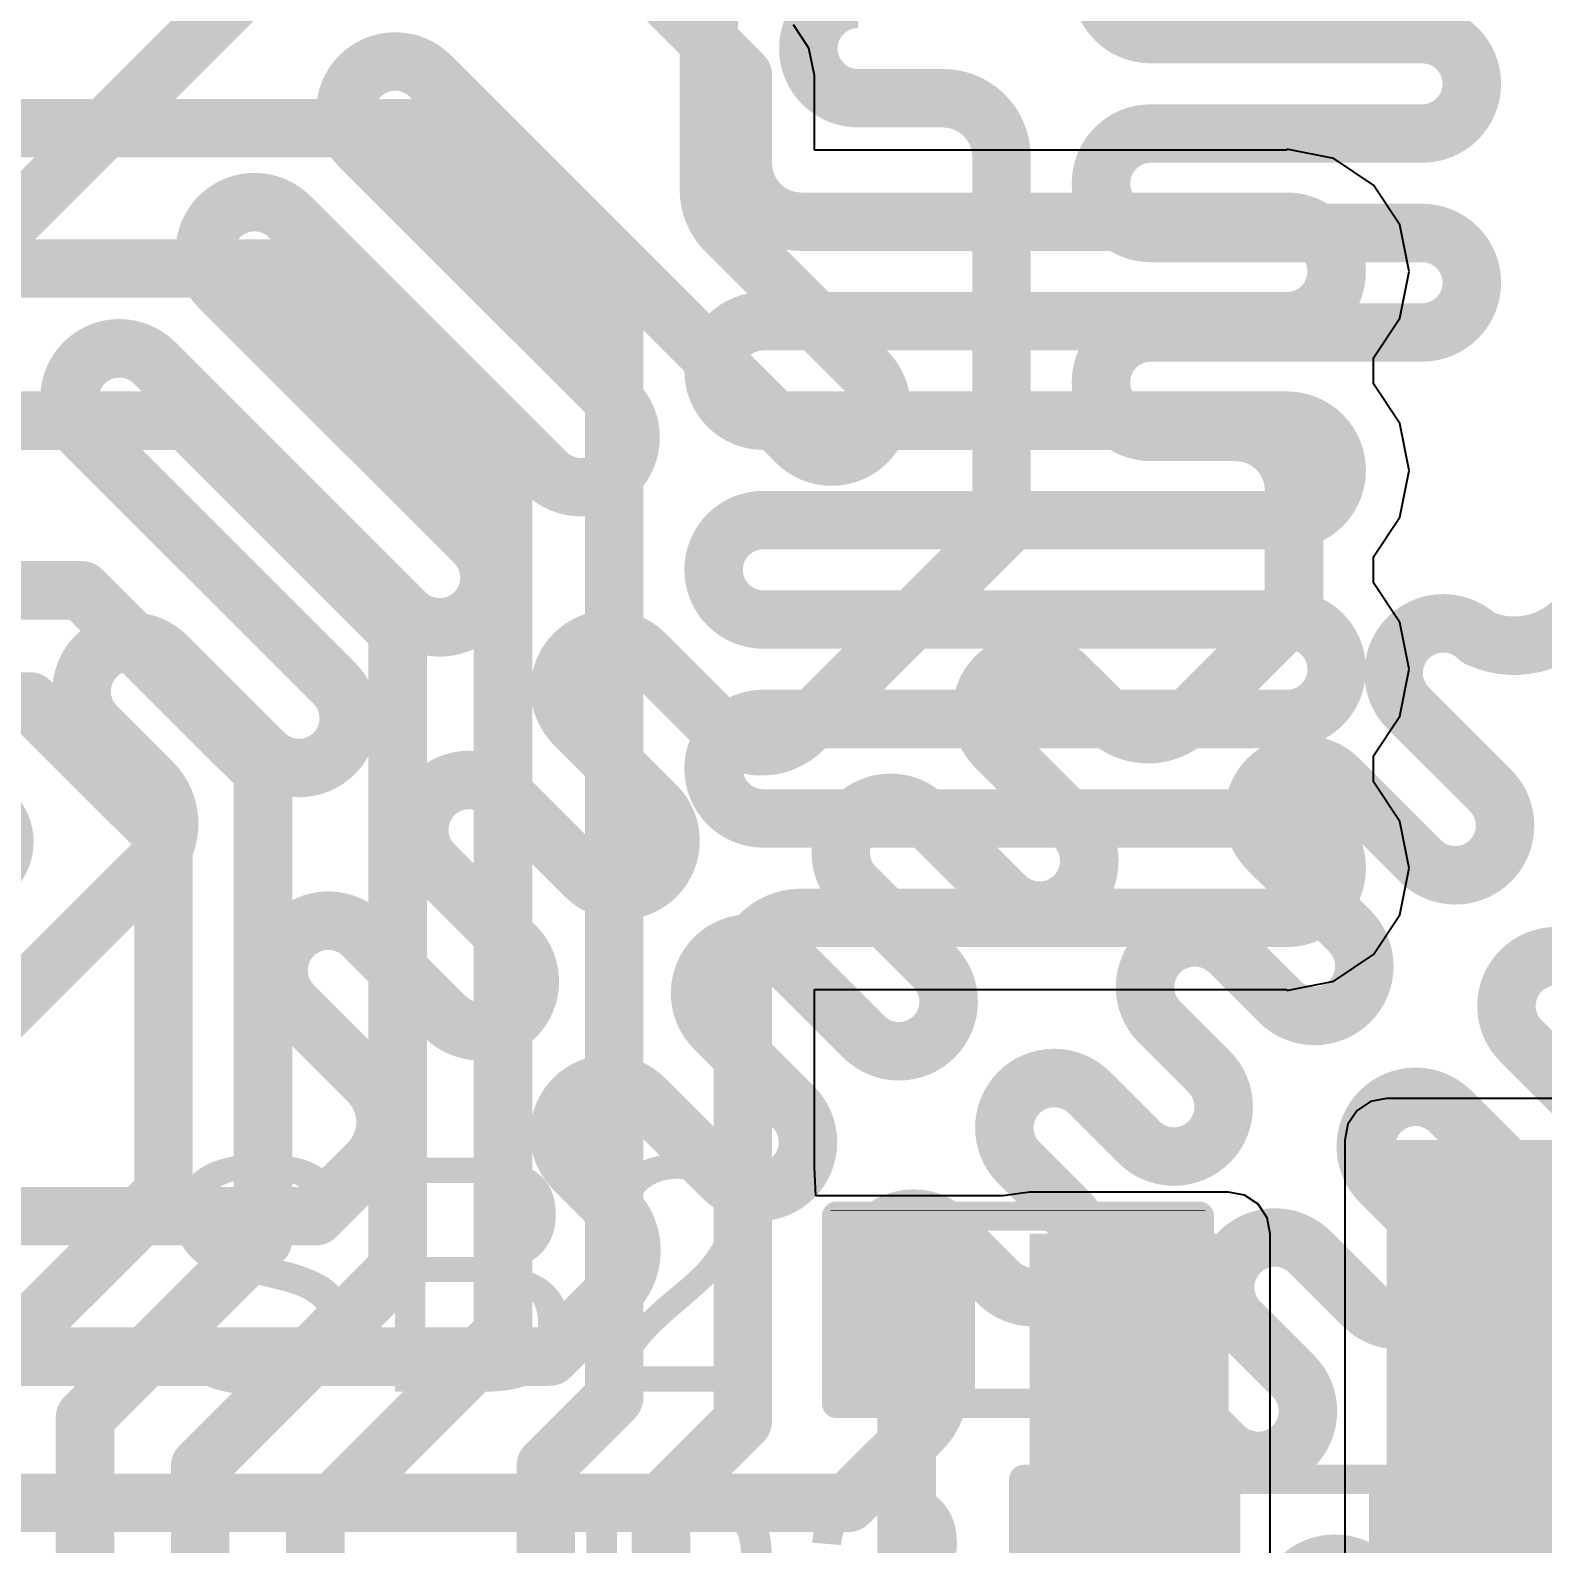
# Model space of a CAD drawing. Header units: millimetres. Extents: x -0.06 to 2.07, y -0.2 to 1.65.
# Drawn here: x 1.0002 to 1.2587, y 0.311 to 0.5697 of the extents above; entities that cross this region are included whole.
import ezdxf

# ---------------------------------------------------------------- set-up
doc = ezdxf.new("R2010")
doc.units = ezdxf.units.MM
doc.header["$MEASUREMENT"] = 0
for name, color, linetype in [('BottomLayer', 5, 'Continuous'), ('TopLayer', 1, 'Continuous'), ('TopOverlay', 2, 'Continuous'), ('TopPaste', 8, 'Continuous'), ('TopSolder', 216, 'Continuous')]:
    doc.layers.add(name, color=color, linetype=linetype)
doc.styles.add('Arial', font='', dxfattribs={"height": 0.2})
doc.styles.get('Arial').set_extended_font_data('Arial')

# ---------------------------------------------------------------- blocks, each defined once
blk = doc.blocks.new('S______B______0402_8')
at = {"layer": 'TopLayer'}
for points in [[(-0.0275, -0.0125), (-0.0275, 0.0125), (-0.009499999999999998, 0.0125), (-0.009500000000000001, -0.0125)], [(0.009499999999999998, -0.0125), (0.009500000000000001, 0.0125), (0.0275, 0.0125), (0.0275, -0.0125)]]:
    blk.add_hatch(color=1, dxfattribs=at).paths.add_polyline_path(points)
at = {"layer": 'TopPaste'}
for points in [[(-0.0275, -0.0125), (-0.0275, 0.0125), (-0.009499999999999998, 0.0125), (-0.009500000000000001, -0.0125)], [(0.009499999999999998, -0.0125), (0.009500000000000001, 0.0125), (0.0275, 0.0125), (0.0275, -0.0125)]]:
    blk.add_hatch(color=8, dxfattribs=at).paths.add_polyline_path(points)
at = {"layer": 'TopSolder'}
for points in [[(-0.0296654, -0.0146654), (-0.0296654, 0.0146654), (-0.007334599999999998, 0.0146654), (-0.007334600000000002, -0.0146654)], [(0.007334599999999998, -0.0146654), (0.007334600000000002, 0.0146654), (0.0296654, 0.0146654), (0.0296654, -0.0146654)]]:
    blk.add_hatch(color=216, dxfattribs=at).paths.add_polyline_path(points)
at = {"layer": 'TopOverlay'}
for points, const_width in [([(0.031, 0.016), (-0.031, 0.016)], 0.005), ([(-0.031, 0.016), (-0.031, -0.016)], 0.005), ([(0.031, 0.016), (0.031, -0.016)], 0.005), ([(0.031, -0.016), (-0.031, -0.016)], 0.005), ([(0.032, -0.017), (-0.032, -0.017)], 0.000127)]:
    blk.add_lwpolyline(points, dxfattribs=dict(at, const_width=const_width))
for points, const_width in [([(-0.03225, 0.016, 1), (-0.02975, 0.016, 1)], 0.0025), ([(-0.03225, 0.016, 1), (-0.02975, 0.016, 1)], 0.0025), ([(0.02975, 0.016, 1), (0.03225, 0.016, 1)], 0.0025), ([(0.02975, 0.016, 1), (0.03225, 0.016, 1)], 0.0025), ([(-0.03225, -0.016, 1), (-0.02975, -0.016, 1)], 0.0025), ([(-0.03225, -0.016, 1), (-0.02975, -0.016, 1)], 0.0025), ([(0.02975, -0.016, 1), (0.03225, -0.016, 1)], 0.0025), ([(0.02975, -0.016, 1), (0.03225, -0.016, 1)], 0.0025), ([(-0.0320317, -0.017, 1), (-0.0319683, -0.017, 1)], 6.35e-05), ([(0.0319683, -0.017, 1), (0.0320317, -0.017, 1)], 6.35e-05)]:
    blk.add_lwpolyline(points, format="xyb", close=True, dxfattribs=dict(at, const_width=const_width))
blk = doc.blocks.new('R___0603_16')
at = {"layer": 'TopLayer'}
for points in [[(-0.015, 0.0175), (-0.015, -0.0175), (-0.045, -0.0175), (-0.045, 0.0175)], [(0.045, 0.0175), (0.045, -0.0175), (0.015, -0.0175), (0.015, 0.0175)]]:
    blk.add_hatch(color=1, dxfattribs=at).paths.add_polyline_path(points)
at = {"layer": 'TopPaste'}
for points in [[(-0.015, 0.0175), (-0.015, -0.0175), (-0.045, -0.0175), (-0.045, 0.0175)], [(0.045, 0.0175), (0.045, -0.0175), (0.015, -0.0175), (0.015, 0.0175)]]:
    blk.add_hatch(color=8, dxfattribs=at).paths.add_polyline_path(points)
at = {"layer": 'TopSolder'}
for points in [[(-0.011, 0.0215), (-0.011, -0.0215), (-0.049, -0.0215), (-0.049, 0.0215)], [(0.049, 0.0215), (0.049, -0.0215), (0.011, -0.0215), (0.011, 0.0215)]]:
    blk.add_hatch(color=216, dxfattribs=at).paths.add_polyline_path(points)
at = {"layer": 'TopOverlay', "const_width": 0.005}
for points in [[(0.048, 0.021), (-0.048, 0.021)], [(-0.048, 0.021), (-0.048, -0.021)], [(0.048, 0.021), (0.048, -0.021)], [(0.048, -0.021), (-0.048, -0.021)]]:
    blk.add_lwpolyline(points, dxfattribs=at)
at = {"layer": 'TopOverlay', "const_width": 0.0025}
for points in [[(-0.04925, 0.021, 1), (-0.04675, 0.021, 1)], [(-0.04925, 0.021, 1), (-0.04675, 0.021, 1)], [(0.04675, 0.021, 1), (0.04925, 0.021, 1)], [(0.04675, 0.021, 1), (0.04925, 0.021, 1)], [(-0.04925, -0.021, 1), (-0.04675, -0.021, 1)], [(-0.04925, -0.021, 1), (-0.04675, -0.021, 1)], [(0.04675, -0.021, 1), (0.04925, -0.021, 1)], [(0.04675, -0.021, 1), (0.04925, -0.021, 1)]]:
    blk.add_lwpolyline(points, format="xyb", close=True, dxfattribs=at)

msp = doc.modelspace()

# ---------------------------------------------------------------- hatches: boundary and pattern name
at = {"layer": 'BottomLayer'}
h = msp.add_hatch(color=5, dxfattribs=at)
edge = h.paths.add_edge_path()
edge.add_arc((0.989, 0.431), 0.011811, 0, 360)
at = {"layer": 'TopLayer'}
h = msp.add_hatch(color=1, dxfattribs=at)
edge = h.paths.add_edge_path()
edge.add_arc((0.989, 0.431), 0.011811, 0, 360)
for points in [[(1.2319999, 0.332), (1.5289999, 0.332), (1.5289999, 0.38), (1.2319999, 0.38)], [(1.2999999, 0.38), (1.2319999, 0.38), (1.2319999, 0.283), (1.2999999, 0.283)], [(1.1709999, 0.283), (1.2049999, 0.283), (1.2049999, 0.364), (1.1709999, 0.364)]]:
    msp.add_hatch(color=1, dxfattribs=at).paths.add_polyline_path(points)

# ---------------------------------------------------------------- linework, layer by layer
at = {"layer": 'BottomLayer', "const_width": 0.01}
for points in [[(1.1916969, 0.5690785, -0.9999999999999999), (1.1916969, 0.5860785)], [(1.1416968, 0.5581119, -0.9999999999999999), (1.1416968, 0.5751119)], [(1.2380775, 0.5690785, -0.9999999999999999), (1.2380775, 0.5520785)], [(1.0565789, 0.5619057, -0.4142135623730951), (1.0685997, 0.5619057)], [(1.056579, 0.549885, -0.4142086892745631), (1.0565789, 0.5619057)], [(1.1561968, 0.5581119, -0.4142135623730951), (1.1661968, 0.5481119)], [(1.191697, 0.5350785, -0.9999999999999999), (1.191697, 0.5520785)], [(1.1191257, 0.5354213, -0.1989105296910141), (1.1161968, 0.5424923)], [(1.0325372, 0.537864, -0.4142135623730951), (1.044558, 0.537864)], [(1.0325373, 0.5258433, -0.4142086892745631), (1.0325372, 0.537864)], [(1.2380775, 0.5350785, -0.9999999999999999), (1.2380775, 0.5180785)], [(1.1916968, 0.5010785, -0.9999999999999999), (1.1916968, 0.5180785)], [(1.0094391, 0.5128789, -0.4142135623730951), (1.0214599, 0.5128789)], [(1.0094392, 0.5008582, -0.4142086892745631), (1.0094391, 0.5128789)], [(1.1431864, 0.5113606, -0.4142135623730951), (1.1431864, 0.4993398)], [(1.1003277, 0.5061361, -0.4142135623730951), (1.1003277, 0.4941153)], [(1.2061968, 0.5010785, -0.4142135623730951), (1.2161968, 0.4910785)], [(1.1431864, 0.4993398, -0.4142086892745632), (1.1311657, 0.4993399)], [(1.1003276, 0.4941152, -0.4142086892745632), (1.0883069, 0.4941153)], [(1.0762133, 0.4821671, -0.4142135623730951), (1.0762133, 0.4701463)], [(1.2661968, 0.4714331, -0.380587696050172), (1.2477219, 0.4658667)], [(1.0762133, 0.4701463, -0.4142086892745632), (1.0641926, 0.4701464)], [(1.2357008, 0.465867, -0.4142135623730951), (1.2477216, 0.465867)], [(1.0114889, 0.4627459, -0.4142135623730951), (1.0235097, 0.4627459)], [(1.0932278, 0.463119, -0.4142135623730951), (1.1052486, 0.463119)], [(1.2357009, 0.4538463, -0.4142086892745631), (1.2357008, 0.465867)], [(1.011489, 0.4507252, -0.4142086892745631), (1.0114889, 0.4627459)], [(1.0932279, 0.4510983, -0.4142086892745631), (1.0932278, 0.463119)], [(1.1652631, 0.4592215, -0.4142135623730951), (1.1772839, 0.4592215)], [(1.0521717, 0.4581255, -0.4142135623730951), (1.0521717, 0.4461047)], [(1.1652632, 0.4472008, -0.4142086892745631), (1.1652631, 0.4592215)], [(1.1983238, 0.4523238, -0.4142177044959297), (1.1841816, 0.4523238)], [(1.1322549, 0.4502549, -0.4142177044959297), (1.1181127, 0.4502549)], [(1.0521717, 0.4461047, -0.4142086892745632), (1.040151, 0.4461048)], [(1.2117632, 0.4417214, -0.4142135623730951), (1.223784, 0.4417214)], [(1.0210359, 0.4411781, -0.4142177045252188), (1.0210359, 0.4270359)], [(1.0691862, 0.4390774, -0.4142135623730951), (1.081207, 0.4390774)], [(1.2117633, 0.4297007, -0.4142086892745631), (1.2117632, 0.4417214)], [(1.0691863, 0.4270567, -0.4142086892745631), (1.0691862, 0.4390774)], [(1.1412215, 0.4351797, -0.4142135623730951), (1.1532423, 0.4351797)], [(1.2497629, 0.4397841, -0.4142135623730951), (1.2497629, 0.4277633)], [(1.1071525, 0.4371735, -0.4142135623730951), (1.1071525, 0.4251527)], [(1.1412216, 0.423159, -0.4142086892745631), (1.1412215, 0.4351797)], [(1.1787214, 0.4337424, -0.4142135623730951), (1.1787214, 0.4217216)], [(1.2497629, 0.4277633, -0.4142086892745632), (1.2377422, 0.4277634)], [(1.1071525, 0.4251527, -0.4142086892745632), (1.0951318, 0.4251528)], [(1.1787213, 0.4217215, -0.4142086892745632), (1.1667006, 0.4217216)], [(1.0451446, 0.4150358, -0.4142135623730951), (1.0571654, 0.4150358)], [(1.0451447, 0.4030151, -0.4142086892745631), (1.0451446, 0.4150358)], [(1.1932214, 0.4121798, -0.4142135623730951), (1.2052422, 0.4121798)], [(1.2257213, 0.4157425, -0.4142135623730951), (1.2257213, 0.4037217)], [(1.0831109, 0.4131319, -0.4142135623730951), (1.0831109, 0.4011111)], [(1.1171798, 0.4111382, -0.4142135623730951), (1.1292006, 0.4111382)], [(1.1932215, 0.4001591, -0.4142086892745631), (1.1932214, 0.4121798)], [(1.1171799, 0.3991175, -0.4142086892745631), (1.1171798, 0.4111382)], [(1.1546797, 0.4097007, -0.4142135623730951), (1.1546797, 0.3976799)], [(1.2549782, 0.3969466, -0.4142086892745631), (1.2549781, 0.4089673)], [(1.2549781, 0.4089673, -0.4142135623730951), (1.2669989, 0.4089673)], [(1.2257212, 0.4037216, -0.4142086892745632), (1.2137005, 0.4037217)], [(1.0831109, 0.4011111, -0.4142086892745632), (1.0710902, 0.4011112)], [(1.1546797, 0.3976799, -0.4142086892745632), (1.142659, 0.39768)], [(1.2016796, 0.3917008, -0.4142135623730951), (1.2016796, 0.37968)], [(1.0580087, 0.3901509, -0.4142177045252188), (1.0580087, 0.3760087)], [(1.0931382, 0.3870966, -0.4142135623730951), (1.105159, 0.3870966)], [(1.1691798, 0.3881382, -0.4142135623730951), (1.1812006, 0.3881382)], [(1.0931383, 0.3750759, -0.4142086892745631), (1.0931382, 0.3870966)], [(1.1691799, 0.3761175, -0.4142086892745631), (1.1691798, 0.3881382)], [(1.2309453, 0.3849169, -0.4142135623730951), (1.2429661, 0.3849169)], [(1.1306381, 0.3856591, -0.4142135623730951), (1.1306381, 0.3736383)], [(1.2309454, 0.3728962, -0.4142086892745631), (1.2309453, 0.3849169)], [(1.2016796, 0.37968, -0.4142086892745632), (1.1896589, 0.3796801)], [(1.2641614, 0.3757424, -0.4142086892745632), (1.2521407, 0.3757425)], [(1.1306381, 0.3736383, -0.4142086892745632), (1.1186174, 0.3736384)], [(1.1000359, 0.3681781, -0.4142177045252188), (1.1000359, 0.3540359)], [(1.177638, 0.3676592, -0.4142135623730951), (1.177638, 0.3556384)], [(1.1451382, 0.3640966, -0.4142135623730951), (1.157159, 0.3640966)], [(1.1451383, 0.3520759, -0.4142086892745631), (1.1451382, 0.3640966)], [(1.2069087, 0.3608703, -0.4142135623730951), (1.2189295, 0.3608703)], [(1.2401198, 0.3637216, -0.4142135623730951), (1.2401198, 0.3517008)], [(1.2069088, 0.3488496, -0.4142086892745631), (1.2069087, 0.3608703)], [(1.177638, 0.3556384, -0.4142086892745632), (1.1656173, 0.3556385)], [(1.2652366, 0.3411744, -0.4142086892745631), (1.2652365, 0.3531951)], [(1.2401198, 0.3517008, -0.4142086892745632), (1.2280991, 0.3517009)], [(1.1525359, 0.3446781, -0.4142177045252188), (1.1525359, 0.3305359)], [(1.1828686, 0.3368272, -0.4142135623730951), (1.1948894, 0.3368272)], [(1.2160782, 0.33968, -0.4142135623730951), (1.2160782, 0.3276592)], [(1.1828686, 0.3248064, -0.4142086892745631), (1.1828685, 0.3368271)], [(1.2411948, 0.3291534, -0.4142135623730951), (1.2532156, 0.3291534)], [(1.2411949, 0.3171327, -0.4142086892745631), (1.2411948, 0.3291534)], [(1.2160782, 0.3276592, -0.4142086892745632), (1.2040575, 0.3276593)], [(1.2716947, 0.3226951, -0.4142086892745632), (1.259674, 0.3226952)], [(1.1907663, 0.3169085, -0.4142177045252188), (1.1907663, 0.3027663)], [(1.2476531, 0.3106743, -0.4142135623730951), (1.2476531, 0.2986535)], [(1.2171532, 0.3051118, -0.4142135623730951), (1.229174, 0.3051118)]]:
    msp.add_lwpolyline(points, format="xyb", dxfattribs=at)
for points in [[(1.034, 0.574), (1.0410882, 0.5810882)], [(1.1161968, 0.5424923), (1.1161968, 0.5748032)], [(0.989, 0.529), (1.034, 0.574)], [(1.1916969, 0.5690785), (1.2380775, 0.5690785)], [(1.0685997, 0.5619057), (1.1311656, 0.4993398)], [(1.1416968, 0.5581119), (1.1561968, 0.5581119)], [(1.191697, 0.5520785), (1.2380775, 0.5520785)], [(1.0565789, 0.5498849), (1.1003277, 0.5061361)], [(1.1661968, 0.5431114), (1.1661968, 0.5481119)], [(1.1661968, 0.4841968), (1.1661968, 0.5431114)], [(1.044558, 0.537864), (1.0883068, 0.4941152)], [(1.1191256, 0.5354212), (1.1191257, 0.5354213)], [(1.1191257, 0.5354213), (1.1431864, 0.5113606)], [(1.191697, 0.5350785), (1.2380775, 0.5350785)], [(1.0325372, 0.5258432), (1.0762133, 0.4821671)], [(1.1916968, 0.5180785), (1.2380775, 0.5180785)], [(1.0214599, 0.5128789), (1.0641925, 0.4701463)], [(1.0094391, 0.5008581), (1.0521717, 0.4581255)], [(1.1916968, 0.5010785), (1.2061968, 0.5010785)], [(1.1003276, 0.4941152), (1.1003277, 0.4941153)], [(1.2161968, 0.486078), (1.2161968, 0.4910785)], [(1.1565763, 0.4745763), (1.1661968, 0.4841968)], [(1.2161968, 0.4701968), (1.2161968, 0.486078)], [(1.1322549, 0.4502549), (1.1565763, 0.4745763)], [(1.1983238, 0.4523238), (1.2161968, 0.4701968)], [(1.2477216, 0.465867), (1.2477219, 0.4658666)], [(1.0235097, 0.4627459), (1.0401509, 0.4461047)], [(1.1052486, 0.463119), (1.1181127, 0.4502549)], [(1.1772839, 0.4592215), (1.1841816, 0.4523238)], [(1.2357008, 0.4538462), (1.2497629, 0.4397841)], [(1.0114889, 0.4507251), (1.0210359, 0.4411781)], [(1.0932278, 0.4510982), (1.1071525, 0.4371735)], [(1.1841815, 0.4523237), (1.1841816, 0.4523238)], [(1.1181126, 0.4502548), (1.1181127, 0.4502549)], [(1.1652631, 0.4472007), (1.1787214, 0.4337424)], [(1.223784, 0.4417214), (1.2377421, 0.4277633)], [(1.081207, 0.4390774), (1.0951317, 0.4251527)], [(1.1532423, 0.4351797), (1.1667005, 0.4217215)], [(1.2117632, 0.4297006), (1.2257213, 0.4157425)], [(1.0175, 0.4235), (1.0210359, 0.4270359)], [(1.0691862, 0.4270566), (1.0831109, 0.4131319)], [(0.987, 0.393), (1.0175, 0.4235)], [(1.1412215, 0.4231589), (1.1546797, 0.4097007)], [(1.1787213, 0.4217215), (1.1787214, 0.4217216)], [(1.0571654, 0.4150358), (1.0710901, 0.4011111)], [(1.2052422, 0.4121798), (1.2137004, 0.4037216)], [(1.1292006, 0.4111382), (1.1426589, 0.3976799)], [(1.0451446, 0.403015), (1.0580087, 0.3901509)], [(1.2257212, 0.4037216), (1.2257213, 0.4037217)], [(1.1171798, 0.3991174), (1.1306381, 0.3856591)], [(1.1932214, 0.400159), (1.2016796, 0.3917008)], [(1.2549781, 0.3969465), (1.2641614, 0.3877632)], [(1.105159, 0.3870966), (1.1186173, 0.3736383)], [(1.1812006, 0.3881382), (1.1896588, 0.37968)], [(1.2429661, 0.3849169), (1.2521406, 0.3757424)], [(1.049, 0.367), (1.0580087, 0.3760087)], [(1.1691798, 0.3761174), (1.177638, 0.3676592)], [(1.0931382, 0.3750758), (1.1000359, 0.3681781)], [(1.2309453, 0.3728961), (1.2401198, 0.3637216)], [(0.9299999, 0.367), (0.9977202, 0.367)], [(0.9977202, 0.367), (1.049, 0.367)], [(1.157159, 0.3640966), (1.1656172, 0.3556384)], [(1.2189295, 0.3608703), (1.228099, 0.3517008)], [(1.0965, 0.3505), (1.1000359, 0.3540359)], [(1.1451382, 0.3520758), (1.1525359, 0.3446781)], [(1.089, 0.343), (1.0965, 0.3505)], [(1.2069087, 0.3488495), (1.2160782, 0.33968)], [(0.8919999, 0.343), (1.089, 0.343)], [(1.1828685, 0.3368271), (1.1828686, 0.3368272)], [(1.1948894, 0.3368272), (1.2040574, 0.3276592)], [(1.149, 0.327), (1.1525359, 0.3305359)], [(1.2532156, 0.3291534), (1.2596739, 0.3226951)], [(1.14, 0.318), (1.149, 0.327)], [(1.1828685, 0.3248063), (1.1907663, 0.3169085)], [(0.8709999, 0.318), (1.14, 0.318)], [(1.2411948, 0.3171326), (1.2476531, 0.3106743)]]:
    msp.add_lwpolyline(points, dxfattribs=at)
at = {"layer": 'BottomLayer', "const_width": 0.005}
for points in [[(1.0315, 0.574, 1), (1.0365, 0.574, 1)], [(1.0315, 0.574, 1), (1.0365, 0.574, 1)], [(1.1891969, 0.5690785, 1), (1.1941969, 0.5690785, 1)], [(1.1891969, 0.5690785, 1), (1.1941969, 0.5690785, 1)], [(1.2355775, 0.5690785, 1), (1.2405775, 0.5690785, 1)], [(1.2355775, 0.5690785, 1), (1.2405775, 0.5690785, 1)], [(1.0540789, 0.5619057, 1), (1.0590789, 0.5619057, 1)], [(1.0540789, 0.5619057, 1), (1.0590789, 0.5619057, 1)], [(1.0660997, 0.5619057, 1), (1.0710997, 0.5619057, 1)], [(1.0660997, 0.5619057, 1), (1.0710997, 0.5619057, 1)], [(1.1391968, 0.5581119, 1), (1.1441968, 0.5581119, 1)], [(1.1391968, 0.5581119, 1), (1.1441968, 0.5581119, 1)], [(1.1536968, 0.5581119, 1), (1.1586968, 0.5581119, 1)], [(1.1536968, 0.5581119, 1), (1.1586968, 0.5581119, 1)], [(1.189197, 0.5520785, 1), (1.194197, 0.5520785, 1)], [(1.189197, 0.5520785, 1), (1.194197, 0.5520785, 1)], [(1.2355775, 0.5520785, 1), (1.2405775, 0.5520785, 1)], [(1.2355775, 0.5520785, 1), (1.2405775, 0.5520785, 1)], [(1.0540789, 0.5498849, 1), (1.0590789, 0.5498849, 1)], [(1.054079, 0.549885, 1), (1.059079, 0.549885, 1)], [(1.1636968, 0.5481119, 1), (1.1686968, 0.5481119, 1)], [(1.1636968, 0.5481119, 1), (1.1686968, 0.5481119, 1)], [(1.1136968, 0.5424923, 1), (1.1186968, 0.5424923, 1)], [(1.1136968, 0.5424923, 1), (1.1186968, 0.5424923, 1)], [(1.1636968, 0.5431114, 1), (1.1686968, 0.5431114, 1)], [(1.1636968, 0.5431114, 1), (1.1686968, 0.5431114, 1)], [(1.0300372, 0.537864, 1), (1.0350372, 0.537864, 1)], [(1.0300372, 0.537864, 1), (1.0350372, 0.537864, 1)], [(1.042058, 0.537864, 1), (1.047058, 0.537864, 1)], [(1.042058, 0.537864, 1), (1.047058, 0.537864, 1)], [(1.1166256, 0.5354212, 1), (1.1216256, 0.5354212, 1)], [(1.1166257, 0.5354213, 1), (1.1216257, 0.5354213, 1)], [(1.1166257, 0.5354213, 1), (1.1216257, 0.5354213, 1)], [(1.1166257, 0.5354213, 1), (1.1216257, 0.5354213, 1)], [(1.189197, 0.5350785, 1), (1.194197, 0.5350785, 1)], [(1.189197, 0.5350785, 1), (1.194197, 0.5350785, 1)], [(1.2355775, 0.5350785, 1), (1.2405775, 0.5350785, 1)], [(1.2355775, 0.5350785, 1), (1.2405775, 0.5350785, 1)], [(1.0300372, 0.5258432, 1), (1.0350372, 0.5258432, 1)], [(1.0300373, 0.5258433, 1), (1.0350373, 0.5258433, 1)], [(1.1891968, 0.5180785, 1), (1.1941968, 0.5180785, 1)], [(1.1891968, 0.5180785, 1), (1.1941968, 0.5180785, 1)], [(1.2355775, 0.5180785, 1), (1.2405775, 0.5180785, 1)], [(1.2355775, 0.5180785, 1), (1.2405775, 0.5180785, 1)], [(1.0069391, 0.5128789, 1), (1.0119391, 0.5128789, 1)], [(1.0069391, 0.5128789, 1), (1.0119391, 0.5128789, 1)], [(1.0189599, 0.5128789, 1), (1.0239599, 0.5128789, 1)], [(1.0189599, 0.5128789, 1), (1.0239599, 0.5128789, 1)], [(1.1406864, 0.5113606, 1), (1.1456864, 0.5113606, 1)], [(1.1406864, 0.5113606, 1), (1.1456864, 0.5113606, 1)], [(1.0978277, 0.5061361, 1), (1.1028277, 0.5061361, 1)], [(1.0978277, 0.5061361, 1), (1.1028277, 0.5061361, 1)], [(1.0069391, 0.5008581, 1), (1.0119391, 0.5008581, 1)], [(1.0069392, 0.5008582, 1), (1.0119392, 0.5008582, 1)], [(1.1891968, 0.5010785, 1), (1.1941968, 0.5010785, 1)], [(1.1891968, 0.5010785, 1), (1.1941968, 0.5010785, 1)], [(1.2036968, 0.5010785, 1), (1.2086968, 0.5010785, 1)], [(1.2036968, 0.5010785, 1), (1.2086968, 0.5010785, 1)], [(1.1286656, 0.4993398, 1), (1.1336656, 0.4993398, 1)], [(1.1286657, 0.4993399, 1), (1.1336657, 0.4993399, 1)], [(1.1406864, 0.4993398, 1), (1.1456864, 0.4993398, 1)], [(1.1406864, 0.4993398, 1), (1.1456864, 0.4993398, 1)], [(1.0858068, 0.4941152, 1), (1.0908068, 0.4941152, 1)], [(1.0858069, 0.4941153, 1), (1.0908069, 0.4941153, 1)], [(1.0978276, 0.4941152, 1), (1.1028276, 0.4941152, 1)], [(1.0978276, 0.4941152, 1), (1.1028276, 0.4941152, 1)], [(1.0978277, 0.4941153, 1), (1.1028277, 0.4941153, 1)], [(1.0978277, 0.4941153, 1), (1.1028277, 0.4941153, 1)], [(1.2136968, 0.4910785, 1), (1.2186968, 0.4910785, 1)], [(1.2136968, 0.4910785, 1), (1.2186968, 0.4910785, 1)], [(1.1636968, 0.4841968, 1), (1.1686968, 0.4841968, 1)], [(1.1636968, 0.4841968, 1), (1.1686968, 0.4841968, 1)], [(1.2136968, 0.486078, 1), (1.2186968, 0.486078, 1)], [(1.2136968, 0.486078, 1), (1.2186968, 0.486078, 1)], [(1.0737133, 0.4821671, 1), (1.0787133, 0.4821671, 1)], [(1.0737133, 0.4821671, 1), (1.0787133, 0.4821671, 1)], [(1.1540763, 0.4745763, 1), (1.1590763, 0.4745763, 1)], [(1.1540763, 0.4745763, 1), (1.1590763, 0.4745763, 1)], [(1.0616925, 0.4701463, 1), (1.0666925, 0.4701463, 1)], [(1.0616926, 0.4701464, 1), (1.0666926, 0.4701464, 1)], [(1.0737133, 0.4701463, 1), (1.0787133, 0.4701463, 1)], [(1.0737133, 0.4701463, 1), (1.0787133, 0.4701463, 1)], [(1.2136968, 0.4701968, 1), (1.2186968, 0.4701968, 1)], [(1.2136968, 0.4701968, 1), (1.2186968, 0.4701968, 1)], [(1.2332008, 0.465867, 1), (1.2382008, 0.465867, 1)], [(1.2332008, 0.465867, 1), (1.2382008, 0.465867, 1)], [(1.2452216, 0.465867, 1), (1.2502216, 0.465867, 1)], [(1.2452216, 0.465867, 1), (1.2502216, 0.465867, 1)], [(1.2452219, 0.4658667, 1), (1.2502219, 0.4658667, 1)], [(1.2452219, 0.4658666, 1), (1.2502219, 0.4658666, 1)], [(1.0089889, 0.4627459, 1), (1.0139889, 0.4627459, 1)], [(1.0089889, 0.4627459, 1), (1.0139889, 0.4627459, 1)], [(1.0210097, 0.4627459, 1), (1.0260097, 0.4627459, 1)], [(1.0210097, 0.4627459, 1), (1.0260097, 0.4627459, 1)], [(1.0907278, 0.463119, 1), (1.0957278, 0.463119, 1)], [(1.0907278, 0.463119, 1), (1.0957278, 0.463119, 1)], [(1.1027486, 0.463119, 1), (1.1077486, 0.463119, 1)], [(1.1027486, 0.463119, 1), (1.1077486, 0.463119, 1)], [(1.0496717, 0.4581255, 1), (1.0546717, 0.4581255, 1)], [(1.0496717, 0.4581255, 1), (1.0546717, 0.4581255, 1)], [(1.1627631, 0.4592215, 1), (1.1677631, 0.4592215, 1)], [(1.1627631, 0.4592215, 1), (1.1677631, 0.4592215, 1)], [(1.1747839, 0.4592215, 1), (1.1797839, 0.4592215, 1)], [(1.1747839, 0.4592215, 1), (1.1797839, 0.4592215, 1)], [(1.2332008, 0.4538462, 1), (1.2382008, 0.4538462, 1)], [(1.2332009, 0.4538463, 1), (1.2382009, 0.4538463, 1)], [(1.0089889, 0.4507251, 1), (1.0139889, 0.4507251, 1)], [(1.008989, 0.4507252, 1), (1.013989, 0.4507252, 1)], [(1.0907278, 0.4510982, 1), (1.0957278, 0.4510982, 1)], [(1.0907279, 0.4510983, 1), (1.0957279, 0.4510983, 1)], [(1.1816815, 0.4523237, 1), (1.1866815, 0.4523237, 1)], [(1.1816816, 0.4523238, 1), (1.1866816, 0.4523238, 1)], [(1.1816816, 0.4523238, 1), (1.1866816, 0.4523238, 1)], [(1.1816816, 0.4523238, 1), (1.1866816, 0.4523238, 1)], [(1.1958238, 0.4523238, 1), (1.2008238, 0.4523238, 1)], [(1.1958238, 0.4523238, 1), (1.2008238, 0.4523238, 1)], [(1.1156126, 0.4502548, 1), (1.1206126, 0.4502548, 1)], [(1.1156127, 0.4502549, 1), (1.1206127, 0.4502549, 1)], [(1.1156127, 0.4502549, 1), (1.1206127, 0.4502549, 1)], [(1.1156127, 0.4502549, 1), (1.1206127, 0.4502549, 1)], [(1.1297549, 0.4502549, 1), (1.1347549, 0.4502549, 1)], [(1.1297549, 0.4502549, 1), (1.1347549, 0.4502549, 1)], [(1.0376509, 0.4461047, 1), (1.0426509, 0.4461047, 1)], [(1.037651, 0.4461048, 1), (1.042651, 0.4461048, 1)], [(1.0496717, 0.4461047, 1), (1.0546717, 0.4461047, 1)], [(1.0496717, 0.4461047, 1), (1.0546717, 0.4461047, 1)], [(1.1627631, 0.4472007, 1), (1.1677631, 0.4472007, 1)], [(1.1627632, 0.4472008, 1), (1.1677632, 0.4472008, 1)], [(1.0185359, 0.4411781, 1), (1.0235359, 0.4411781, 1)], [(1.0185359, 0.4411781, 1), (1.0235359, 0.4411781, 1)], [(1.2092632, 0.4417214, 1), (1.2142632, 0.4417214, 1)], [(1.2092632, 0.4417214, 1), (1.2142632, 0.4417214, 1)], [(1.221284, 0.4417214, 1), (1.226284, 0.4417214, 1)], [(1.221284, 0.4417214, 1), (1.226284, 0.4417214, 1)], [(1.0666862, 0.4390774, 1), (1.0716862, 0.4390774, 1)], [(1.0666862, 0.4390774, 1), (1.0716862, 0.4390774, 1)], [(1.078707, 0.4390774, 1), (1.083707, 0.4390774, 1)], [(1.078707, 0.4390774, 1), (1.083707, 0.4390774, 1)], [(1.2472629, 0.4397841, 1), (1.2522629, 0.4397841, 1)], [(1.2472629, 0.4397841, 1), (1.2522629, 0.4397841, 1)], [(1.1046525, 0.4371735, 1), (1.1096525, 0.4371735, 1)], [(1.1046525, 0.4371735, 1), (1.1096525, 0.4371735, 1)], [(1.1387215, 0.4351797, 1), (1.1437215, 0.4351797, 1)], [(1.1387215, 0.4351797, 1), (1.1437215, 0.4351797, 1)], [(1.1507423, 0.4351797, 1), (1.1557423, 0.4351797, 1)], [(1.1507423, 0.4351797, 1), (1.1557423, 0.4351797, 1)], [(1.1762214, 0.4337424, 1), (1.1812214, 0.4337424, 1)], [(1.1762214, 0.4337424, 1), (1.1812214, 0.4337424, 1)], [(1.2092632, 0.4297006, 1), (1.2142632, 0.4297006, 1)], [(1.2092633, 0.4297007, 1), (1.2142633, 0.4297007, 1)], [(1.2352421, 0.4277633, 1), (1.2402421, 0.4277633, 1)], [(1.2352422, 0.4277634, 1), (1.2402422, 0.4277634, 1)], [(1.2472629, 0.4277633, 1), (1.2522629, 0.4277633, 1)], [(1.2472629, 0.4277633, 1), (1.2522629, 0.4277633, 1)], [(1.0185359, 0.4270359, 1), (1.0235359, 0.4270359, 1)], [(1.0185359, 0.4270359, 1), (1.0235359, 0.4270359, 1)], [(1.0666862, 0.4270566, 1), (1.0716862, 0.4270566, 1)], [(1.0666863, 0.4270567, 1), (1.0716863, 0.4270567, 1)], [(1.0926317, 0.4251527, 1), (1.0976317, 0.4251527, 1)], [(1.0926318, 0.4251528, 1), (1.0976318, 0.4251528, 1)], [(1.1046525, 0.4251527, 1), (1.1096525, 0.4251527, 1)], [(1.1046525, 0.4251527, 1), (1.1096525, 0.4251527, 1)], [(1.015, 0.4235, 1), (1.02, 0.4235, 1)], [(1.015, 0.4235, 1), (1.02, 0.4235, 1)], [(1.1387215, 0.4231589, 1), (1.1437215, 0.4231589, 1)], [(1.1387216, 0.423159, 1), (1.1437216, 0.423159, 1)], [(1.1642005, 0.4217215, 1), (1.1692005, 0.4217215, 1)], [(1.1642006, 0.4217216, 1), (1.1692006, 0.4217216, 1)], [(1.1762213, 0.4217215, 1), (1.1812213, 0.4217215, 1)], [(1.1762213, 0.4217215, 1), (1.1812213, 0.4217215, 1)], [(1.1762214, 0.4217216, 1), (1.1812214, 0.4217216, 1)], [(1.1762214, 0.4217216, 1), (1.1812214, 0.4217216, 1)], [(1.0426446, 0.4150358, 1), (1.0476446, 0.4150358, 1)], [(1.0426446, 0.4150358, 1), (1.0476446, 0.4150358, 1)], [(1.0546654, 0.4150358, 1), (1.0596654, 0.4150358, 1)], [(1.0546654, 0.4150358, 1), (1.0596654, 0.4150358, 1)], [(1.2232213, 0.4157425, 1), (1.2282213, 0.4157425, 1)], [(1.2232213, 0.4157425, 1), (1.2282213, 0.4157425, 1)], [(1.0806109, 0.4131319, 1), (1.0856109, 0.4131319, 1)], [(1.0806109, 0.4131319, 1), (1.0856109, 0.4131319, 1)], [(1.1907214, 0.4121798, 1), (1.1957214, 0.4121798, 1)], [(1.1907214, 0.4121798, 1), (1.1957214, 0.4121798, 1)], [(1.2027422, 0.4121798, 1), (1.2077422, 0.4121798, 1)], [(1.2027422, 0.4121798, 1), (1.2077422, 0.4121798, 1)], [(1.1146798, 0.4111382, 1), (1.1196798, 0.4111382, 1)], [(1.1146798, 0.4111382, 1), (1.1196798, 0.4111382, 1)], [(1.1267006, 0.4111382, 1), (1.1317006, 0.4111382, 1)], [(1.1267006, 0.4111382, 1), (1.1317006, 0.4111382, 1)], [(1.1521797, 0.4097007, 1), (1.1571797, 0.4097007, 1)], [(1.1521797, 0.4097007, 1), (1.1571797, 0.4097007, 1)], [(1.2524781, 0.4089673, 1), (1.2574781, 0.4089673, 1)], [(1.2524781, 0.4089673, 1), (1.2574781, 0.4089673, 1)], [(1.0426446, 0.403015, 1), (1.0476446, 0.403015, 1)], [(1.0426447, 0.4030151, 1), (1.0476447, 0.4030151, 1)], [(1.2112004, 0.4037216, 1), (1.2162004, 0.4037216, 1)], [(1.2112005, 0.4037217, 1), (1.2162005, 0.4037217, 1)], [(1.2232212, 0.4037216, 1), (1.2282212, 0.4037216, 1)], [(1.2232212, 0.4037216, 1), (1.2282212, 0.4037216, 1)], [(1.2232213, 0.4037217, 1), (1.2282213, 0.4037217, 1)], [(1.2232213, 0.4037217, 1), (1.2282213, 0.4037217, 1)], [(1.0685901, 0.4011111, 1), (1.0735901, 0.4011111, 1)], [(1.0685902, 0.4011112, 1), (1.0735902, 0.4011112, 1)], [(1.0806109, 0.4011111, 1), (1.0856109, 0.4011111, 1)], [(1.0806109, 0.4011111, 1), (1.0856109, 0.4011111, 1)], [(1.1146798, 0.3991174, 1), (1.1196798, 0.3991174, 1)], [(1.1146799, 0.3991175, 1), (1.1196799, 0.3991175, 1)], [(1.1907214, 0.400159, 1), (1.1957214, 0.400159, 1)], [(1.1907215, 0.4001591, 1), (1.1957215, 0.4001591, 1)], [(1.1401589, 0.3976799, 1), (1.1451589, 0.3976799, 1)], [(1.140159, 0.39768, 1), (1.145159, 0.39768, 1)], [(1.1521797, 0.3976799, 1), (1.1571797, 0.3976799, 1)], [(1.1521797, 0.3976799, 1), (1.1571797, 0.3976799, 1)], [(1.2524781, 0.3969465, 1), (1.2574781, 0.3969465, 1)], [(1.2524782, 0.3969466, 1), (1.2574782, 0.3969466, 1)], [(1.1991796, 0.3917008, 1), (1.2041796, 0.3917008, 1)], [(1.1991796, 0.3917008, 1), (1.2041796, 0.3917008, 1)], [(1.0555087, 0.3901509, 1), (1.0605087, 0.3901509, 1)], [(1.0555087, 0.3901509, 1), (1.0605087, 0.3901509, 1)], [(1.0906382, 0.3870966, 1), (1.0956382, 0.3870966, 1)], [(1.0906382, 0.3870966, 1), (1.0956382, 0.3870966, 1)], [(1.102659, 0.3870966, 1), (1.107659, 0.3870966, 1)], [(1.102659, 0.3870966, 1), (1.107659, 0.3870966, 1)], [(1.1666798, 0.3881382, 1), (1.1716798, 0.3881382, 1)], [(1.1666798, 0.3881382, 1), (1.1716798, 0.3881382, 1)], [(1.1787006, 0.3881382, 1), (1.1837006, 0.3881382, 1)], [(1.1787006, 0.3881382, 1), (1.1837006, 0.3881382, 1)], [(1.1281381, 0.3856591, 1), (1.1331381, 0.3856591, 1)], [(1.1281381, 0.3856591, 1), (1.1331381, 0.3856591, 1)], [(1.2284453, 0.3849169, 1), (1.2334453, 0.3849169, 1)], [(1.2284453, 0.3849169, 1), (1.2334453, 0.3849169, 1)], [(1.2404661, 0.3849169, 1), (1.2454661, 0.3849169, 1)], [(1.2404661, 0.3849169, 1), (1.2454661, 0.3849169, 1)], [(1.1871588, 0.37968, 1), (1.1921588, 0.37968, 1)], [(1.1871589, 0.3796801, 1), (1.1921589, 0.3796801, 1)], [(1.1991796, 0.37968, 1), (1.2041796, 0.37968, 1)], [(1.1991796, 0.37968, 1), (1.2041796, 0.37968, 1)], [(1.0555087, 0.3760087, 1), (1.0605087, 0.3760087, 1)], [(1.0555087, 0.3760087, 1), (1.0605087, 0.3760087, 1)], [(1.1666798, 0.3761174, 1), (1.1716798, 0.3761174, 1)], [(1.1666799, 0.3761175, 1), (1.1716799, 0.3761175, 1)], [(1.2496406, 0.3757424, 1), (1.2546406, 0.3757424, 1)], [(1.2496407, 0.3757425, 1), (1.2546407, 0.3757425, 1)], [(1.0906382, 0.3750758, 1), (1.0956382, 0.3750758, 1)], [(1.0906383, 0.3750759, 1), (1.0956383, 0.3750759, 1)], [(1.1161173, 0.3736383, 1), (1.1211173, 0.3736383, 1)], [(1.1161174, 0.3736384, 1), (1.1211174, 0.3736384, 1)], [(1.1281381, 0.3736383, 1), (1.1331381, 0.3736383, 1)], [(1.1281381, 0.3736383, 1), (1.1331381, 0.3736383, 1)], [(1.2284453, 0.3728961, 1), (1.2334453, 0.3728961, 1)], [(1.2284454, 0.3728962, 1), (1.2334454, 0.3728962, 1)], [(1.0975359, 0.3681781, 1), (1.1025359, 0.3681781, 1)], [(1.0975359, 0.3681781, 1), (1.1025359, 0.3681781, 1)], [(1.175138, 0.3676592, 1), (1.180138, 0.3676592, 1)], [(1.175138, 0.3676592, 1), (1.180138, 0.3676592, 1)], [(0.9952202, 0.367, 1), (1.0002202, 0.367, 1)], [(0.9952202, 0.367, 1), (1.0002202, 0.367, 1)], [(1.0465, 0.367, 1), (1.0515, 0.367, 1)], [(1.0465, 0.367, 1), (1.0515, 0.367, 1)], [(1.1426382, 0.3640966, 1), (1.1476382, 0.3640966, 1)], [(1.1426382, 0.3640966, 1), (1.1476382, 0.3640966, 1)], [(1.154659, 0.3640966, 1), (1.159659, 0.3640966, 1)], [(1.154659, 0.3640966, 1), (1.159659, 0.3640966, 1)], [(1.2376198, 0.3637216, 1), (1.2426198, 0.3637216, 1)], [(1.2376198, 0.3637216, 1), (1.2426198, 0.3637216, 1)], [(1.2044087, 0.3608703, 1), (1.2094087, 0.3608703, 1)], [(1.2044087, 0.3608703, 1), (1.2094087, 0.3608703, 1)], [(1.2164295, 0.3608703, 1), (1.2214295, 0.3608703, 1)], [(1.2164295, 0.3608703, 1), (1.2214295, 0.3608703, 1)], [(1.1631172, 0.3556384, 1), (1.1681172, 0.3556384, 1)], [(1.1631173, 0.3556385, 1), (1.1681173, 0.3556385, 1)], [(1.175138, 0.3556384, 1), (1.180138, 0.3556384, 1)], [(1.175138, 0.3556384, 1), (1.180138, 0.3556384, 1)], [(1.0975359, 0.3540359, 1), (1.1025359, 0.3540359, 1)], [(1.0975359, 0.3540359, 1), (1.1025359, 0.3540359, 1)], [(1.1426382, 0.3520758, 1), (1.1476382, 0.3520758, 1)], [(1.1426383, 0.3520759, 1), (1.1476383, 0.3520759, 1)], [(1.094, 0.3505, 1), (1.099, 0.3505, 1)], [(1.094, 0.3505, 1), (1.099, 0.3505, 1)], [(1.225599, 0.3517008, 1), (1.230599, 0.3517008, 1)], [(1.2255991, 0.3517009, 1), (1.2305991, 0.3517009, 1)], [(1.2376198, 0.3517008, 1), (1.2426198, 0.3517008, 1)], [(1.2376198, 0.3517008, 1), (1.2426198, 0.3517008, 1)], [(1.2044087, 0.3488495, 1), (1.2094087, 0.3488495, 1)], [(1.2044088, 0.3488496, 1), (1.2094088, 0.3488496, 1)], [(1.1500359, 0.3446781, 1), (1.1550359, 0.3446781, 1)], [(1.1500359, 0.3446781, 1), (1.1550359, 0.3446781, 1)], [(1.0865, 0.343, 1), (1.0915, 0.343, 1)], [(1.0865, 0.343, 1), (1.0915, 0.343, 1)], [(1.2135782, 0.33968, 1), (1.2185782, 0.33968, 1)], [(1.2135782, 0.33968, 1), (1.2185782, 0.33968, 1)], [(1.1803685, 0.3368271, 1), (1.1853685, 0.3368271, 1)], [(1.1803685, 0.3368271, 1), (1.1853685, 0.3368271, 1)], [(1.1803686, 0.3368272, 1), (1.1853686, 0.3368272, 1)], [(1.1803686, 0.3368272, 1), (1.1853686, 0.3368272, 1)], [(1.1923894, 0.3368272, 1), (1.1973894, 0.3368272, 1)], [(1.1923894, 0.3368272, 1), (1.1973894, 0.3368272, 1)], [(1.1500359, 0.3305359, 1), (1.1550359, 0.3305359, 1)], [(1.1500359, 0.3305359, 1), (1.1550359, 0.3305359, 1)], [(1.2386948, 0.3291534, 1), (1.2436948, 0.3291534, 1)], [(1.2386948, 0.3291534, 1), (1.2436948, 0.3291534, 1)], [(1.2507156, 0.3291534, 1), (1.2557156, 0.3291534, 1)], [(1.2507156, 0.3291534, 1), (1.2557156, 0.3291534, 1)], [(1.1465, 0.327, 1), (1.1515, 0.327, 1)], [(1.1465, 0.327, 1), (1.1515, 0.327, 1)], [(1.2015574, 0.3276592, 1), (1.2065574, 0.3276592, 1)], [(1.2015575, 0.3276593, 1), (1.2065575, 0.3276593, 1)], [(1.2135782, 0.3276592, 1), (1.2185782, 0.3276592, 1)], [(1.2135782, 0.3276592, 1), (1.2185782, 0.3276592, 1)], [(1.1803685, 0.3248063, 1), (1.1853685, 0.3248063, 1)], [(1.1803686, 0.3248064, 1), (1.1853686, 0.3248064, 1)], [(1.2571739, 0.3226951, 1), (1.2621739, 0.3226951, 1)], [(1.257174, 0.3226952, 1), (1.262174, 0.3226952, 1)], [(1.1375, 0.318, 1), (1.1425, 0.318, 1)], [(1.1375, 0.318, 1), (1.1425, 0.318, 1)], [(1.1882663, 0.3169085, 1), (1.1932663, 0.3169085, 1)], [(1.1882663, 0.3169085, 1), (1.1932663, 0.3169085, 1)], [(1.2386948, 0.3171326, 1), (1.2436948, 0.3171326, 1)], [(1.2386949, 0.3171327, 1), (1.2436949, 0.3171327, 1)], [(1.2451531, 0.3106743, 1), (1.2501531, 0.3106743, 1)], [(1.2451531, 0.3106743, 1), (1.2501531, 0.3106743, 1)]]:
    msp.add_lwpolyline(points, format="xyb", close=True, dxfattribs=at)
at = {"layer": 'TopLayer'}
for p, q in [((1.1333037, 0.5666823), (1.1306514, 0.5706516)), ((1.134235, 0.5620001), (1.1333037, 0.5666823)), ((1.134235, 0.5492346), (1.134235, 0.5620001)), ((1.2149795, 0.5492346), (1.134235, 0.5492346)), ((1.2229782, 0.5478101), (1.2149795, 0.5494011)), ((1.2149795, 0.5494011), (1.2149795, 0.5492346)), ((1.2297592, 0.5432792), (1.2229782, 0.5478101)), ((1.2342901, 0.5364982), (1.2297592, 0.5432792)), ((1.2358811, 0.5284995), (1.2342901, 0.5364982)), ((1.2342901, 0.5205008), (1.2358811, 0.5284995)), ((1.2297592, 0.5137199), (1.2342901, 0.5205008)), ((1.2297592, 0.5092791), (1.2297592, 0.5137199)), ((1.2342901, 0.5024982), (1.2297592, 0.5092791)), ((1.2358811, 0.4944995), (1.2342901, 0.5024982)), ((1.2342901, 0.4865008), (1.2358811, 0.4944995)), ((1.2297592, 0.4797199), (1.2342901, 0.4865008)), ((1.2297592, 0.4752791), (1.2297592, 0.4797199)), ((1.2342901, 0.4684982), (1.2297592, 0.4752791)), ((1.2358811, 0.4604995), (1.2342901, 0.4684982)), ((1.2342901, 0.4525008), (1.2358811, 0.4604995)), ((1.2297592, 0.4457199), (1.2342901, 0.4525008)), ((1.2297592, 0.4412791), (1.2297592, 0.4457199)), ((1.2342901, 0.4344982), (1.2297592, 0.4412791)), ((1.2358811, 0.4264995), (1.2342901, 0.4344982)), ((1.2342901, 0.4185008), (1.2358811, 0.4264995)), ((1.2297592, 0.4117198), (1.2342901, 0.4185008)), ((1.2229782, 0.4071889), (1.2297592, 0.4117198)), ((1.2149795, 0.4055979), (1.2229782, 0.4071889)), ((1.134235, 0.3753903), (1.134235, 0.4057644)), ((1.134235, 0.4057644), (1.2149795, 0.4057644)), ((1.2149795, 0.4057644), (1.2149795, 0.4055979)), ((1.2292687, 0.3865938), (1.2269532, 0.3850467)), ((1.2319999, 0.3871371), (1.2292687, 0.3865938)), ((1.529, 0.3871371), (1.2319999, 0.3871371)), ((1.2269532, 0.3850467), (1.2254061, 0.3827312)), ((1.2254061, 0.3827312), (1.2248628, 0.38)), ((1.2248628, 0.38), (1.2248628, 0.332)), ((1.1345, 0.3705), (1.134235, 0.3753903)), ((1.1664997, 0.3705), (1.1345, 0.3705)), ((1.1664998, 0.3705002), (1.1664997, 0.3705)), ((1.1709999, 0.3711372), (1.1664998, 0.3705002)), ((1.1712361, 0.3711371), (1.1709999, 0.3711372)), ((1.2049999, 0.3711371), (1.1712361, 0.3711371)), ((1.2077311, 0.3705938), (1.2049999, 0.3711371)), ((1.2100466, 0.3690467), (1.2077311, 0.3705938)), ((1.2115937, 0.3667312), (1.2100466, 0.3690467)), ((1.212137, 0.364), (1.2115937, 0.3667312)), ((1.212137, 0.2830001), (1.212137, 0.364)), ((1.2248628, 0.332), (1.2248628, 0.2830001))]:
    msp.add_line(p, q, dxfattribs=at)
at = {"layer": 'TopLayer', "const_width": 0.01}
for points in [[(1.102, 0.582), (1.1219999, 0.5620001)], [(1.1219999, 0.552), (1.1219999, 0.5620001)], [(0.9509999, 0.553), (1.066, 0.553)], [(1.066, 0.553), (1.0999999, 0.5190001)], [(1.1219999, 0.5469995), (1.1219999, 0.552)], [(1.1319999, 0.5369995), (1.2149795, 0.5369995)], [(0.9259999, 0.529), (1.042, 0.529)], [(1.042, 0.529), (1.0809999, 0.4900001)], [(1.0999999, 0.336), (1.0999999, 0.5190001)], [(1.1254999, 0.5199995), (1.2149795, 0.5199995)], [(0.9019999, 0.503), (1.027, 0.503)], [(1.027, 0.503), (1.0629999, 0.4670001)], [(1.1254999, 0.5029995), (1.2149795, 0.5029995)], [(1.0809999, 0.347), (1.0809999, 0.4900001)], [(1.1254999, 0.4859995), (1.2149795, 0.4859995)], [(0.8910001, 0.474), (1.009, 0.474)], [(1.009, 0.474), (1.04, 0.443)], [(1.1254999, 0.4689995), (1.2149795, 0.4689995)], [(1.0629999, 0.358), (1.0629999, 0.4670001)], [(0.966, 0.455), (1.000142, 0.455)], [(1.000142, 0.455), (1.0229999, 0.4321421)], [(1.1254999, 0.4519995), (1.2149795, 0.4519995)], [(1.04, 0.3630001), (1.04, 0.443)], [(1.1254999, 0.4349995), (1.2149795, 0.4349995)], [(1.0229999, 0.371), (1.0229999, 0.4321421)], [(1.1319999, 0.4179995), (1.2149795, 0.4179995)], [(1.1219999, 0.332), (1.1219999, 0.4079995)], [(0.9898975, 0.3378976), (1.0229999, 0.371)], [(1.0095826, 0.3325827), (1.04, 0.3630001)], [(1.0292676, 0.3242677), (1.0629999, 0.358)], [(1.1499999, 0.268), (1.1499999, 0.3505)], [(1.0489527, 0.3149528), (1.0809999, 0.347)], [(1.0883227, 0.3243228), (1.0999999, 0.336)], [(1.0095826, 0.2229763), (1.0095826, 0.3325827)], [(1.1080078, 0.3180079), (1.1219999, 0.332)], [(1.0292676, 0.2229763), (1.0292676, 0.3242677)], [(1.0883227, 0.2229763), (1.0883227, 0.3243228)], [(1.1080078, 0.2229763), (1.1080078, 0.3180079)], [(1.0489527, 0.2229763), (1.0489527, 0.3149528)]]:
    msp.add_lwpolyline(points, dxfattribs=at)
at = {"layer": 'TopLayer', "const_width": 0.005}
for points in [[(1.1194999, 0.5620001, 1), (1.1244999, 0.5620001, 1)], [(1.1194999, 0.5620001, 1), (1.1244999, 0.5620001, 1)], [(1.0635, 0.553, 1), (1.0685, 0.553, 1)], [(1.0635, 0.553, 1), (1.0685, 0.553, 1)], [(1.1194999, 0.552, 1), (1.1244999, 0.552, 1)], [(1.1194999, 0.552, 1), (1.1244999, 0.552, 1)], [(1.1194999, 0.5469995, 1), (1.1244999, 0.5469995, 1)], [(1.1194999, 0.5469995, 1), (1.1244999, 0.5469995, 1)], [(1.1294999, 0.5369995, 1), (1.1344999, 0.5369995, 1)], [(1.1294999, 0.5369995, 1), (1.1344999, 0.5369995, 1)], [(1.2124795, 0.5369995, 1), (1.2174795, 0.5369995, 1)], [(1.2124795, 0.5369995, 1), (1.2174795, 0.5369995, 1)], [(1.0395, 0.529, 1), (1.0445, 0.529, 1)], [(1.0395, 0.529, 1), (1.0445, 0.529, 1)], [(1.0974999, 0.5190001, 1), (1.1024999, 0.5190001, 1)], [(1.0974999, 0.5190001, 1), (1.1024999, 0.5190001, 1)], [(1.1229999, 0.5199995, 1), (1.1279999, 0.5199995, 1)], [(1.1229999, 0.5199995, 1), (1.1279999, 0.5199995, 1)], [(1.2124795, 0.5199995, 1), (1.2174795, 0.5199995, 1)], [(1.2124795, 0.5199995, 1), (1.2174795, 0.5199995, 1)], [(1.0245, 0.503, 1), (1.0295, 0.503, 1)], [(1.0245, 0.503, 1), (1.0295, 0.503, 1)], [(1.1229999, 0.5029995, 1), (1.1279999, 0.5029995, 1)], [(1.1229999, 0.5029995, 1), (1.1279999, 0.5029995, 1)], [(1.2124795, 0.5029995, 1), (1.2174795, 0.5029995, 1)], [(1.2124795, 0.5029995, 1), (1.2174795, 0.5029995, 1)], [(1.0784999, 0.4900001, 1), (1.0834999, 0.4900001, 1)], [(1.0784999, 0.4900001, 1), (1.0834999, 0.4900001, 1)], [(1.1229999, 0.4859995, 1), (1.1279999, 0.4859995, 1)], [(1.1229999, 0.4859995, 1), (1.1279999, 0.4859995, 1)], [(1.2124795, 0.4859995, 1), (1.2174795, 0.4859995, 1)], [(1.2124795, 0.4859995, 1), (1.2174795, 0.4859995, 1)], [(1.0065, 0.474, 1), (1.0115, 0.474, 1)], [(1.0065, 0.474, 1), (1.0115, 0.474, 1)], [(1.1229999, 0.4689995, 1), (1.1279999, 0.4689995, 1)], [(1.1229999, 0.4689995, 1), (1.1279999, 0.4689995, 1)], [(1.2124795, 0.4689995, 1), (1.2174795, 0.4689995, 1)], [(1.2124795, 0.4689995, 1), (1.2174795, 0.4689995, 1)], [(1.0604999, 0.4670001, 1), (1.0654999, 0.4670001, 1)], [(1.0604999, 0.4670001, 1), (1.0654999, 0.4670001, 1)], [(0.997642, 0.455, 1), (1.002642, 0.455, 1)], [(0.997642, 0.455, 1), (1.002642, 0.455, 1)], [(1.1229999, 0.4519995, 1), (1.1279999, 0.4519995, 1)], [(1.1229999, 0.4519995, 1), (1.1279999, 0.4519995, 1)], [(1.2124795, 0.4519995, 1), (1.2174795, 0.4519995, 1)], [(1.2124795, 0.4519995, 1), (1.2174795, 0.4519995, 1)], [(1.0375, 0.443, 1), (1.0425, 0.443, 1)], [(1.0375, 0.443, 1), (1.0425, 0.443, 1)], [(1.1229999, 0.4349995, 1), (1.1279999, 0.4349995, 1)], [(1.1229999, 0.4349995, 1), (1.1279999, 0.4349995, 1)], [(1.2124795, 0.4349995, 1), (1.2174795, 0.4349995, 1)], [(1.2124795, 0.4349995, 1), (1.2174795, 0.4349995, 1)], [(1.0204999, 0.4321421, 1), (1.0254999, 0.4321421, 1)], [(1.0204999, 0.4321421, 1), (1.0254999, 0.4321421, 1)], [(1.1294999, 0.4179995, 1), (1.1344999, 0.4179995, 1)], [(1.1294999, 0.4179995, 1), (1.1344999, 0.4179995, 1)], [(1.2124795, 0.4179995, 1), (1.2174795, 0.4179995, 1)], [(1.2124795, 0.4179995, 1), (1.2174795, 0.4179995, 1)], [(1.1194999, 0.4079995, 1), (1.1244999, 0.4079995, 1)], [(1.1194999, 0.4079995, 1), (1.1244999, 0.4079995, 1)], [(1.0204999, 0.371, 1), (1.0254999, 0.371, 1)], [(1.0204999, 0.371, 1), (1.0254999, 0.371, 1)], [(1.0375, 0.3630001, 1), (1.0425, 0.3630001, 1)], [(1.0375, 0.3630001, 1), (1.0425, 0.3630001, 1)], [(1.0604999, 0.358, 1), (1.0654999, 0.358, 1)], [(1.0604999, 0.358, 1), (1.0654999, 0.358, 1)], [(1.1474999, 0.3505, 1), (1.1524999, 0.3505, 1)], [(1.0784999, 0.347, 1), (1.0834999, 0.347, 1)], [(1.0784999, 0.347, 1), (1.0834999, 0.347, 1)], [(1.0974999, 0.336, 1), (1.1024999, 0.336, 1)], [(1.0974999, 0.336, 1), (1.1024999, 0.336, 1)], [(1.0070826, 0.3325827, 1), (1.0120826, 0.3325827, 1)], [(1.0070826, 0.3325827, 1), (1.0120826, 0.3325827, 1)], [(1.1194999, 0.332, 1), (1.1244999, 0.332, 1)], [(1.1194999, 0.332, 1), (1.1244999, 0.332, 1)], [(1.0267676, 0.3242677, 1), (1.0317676, 0.3242677, 1)], [(1.0267676, 0.3242677, 1), (1.0317676, 0.3242677, 1)], [(1.0858227, 0.3243228, 1), (1.0908227, 0.3243228, 1)], [(1.0858227, 0.3243228, 1), (1.0908227, 0.3243228, 1)], [(1.1055078, 0.3180079, 1), (1.1105078, 0.3180079, 1)], [(1.1055078, 0.3180079, 1), (1.1105078, 0.3180079, 1)], [(1.0464527, 0.3149528, 1), (1.0514527, 0.3149528, 1)], [(1.0464527, 0.3149528, 1), (1.0514527, 0.3149528, 1)]]:
    msp.add_lwpolyline(points, format="xyb", close=True, dxfattribs=at)
at = {"layer": 'TopLayer', "const_width": 0.01}
for points in [[(1.1319999, 0.5369995, -0.4142135623730951), (1.1219999, 0.5469995)], [(1.2149795, 0.5369995, -0.9999999999999999), (1.2149795, 0.5199995)], [(1.1254999, 0.5029995, -0.9999999999999999), (1.1254999, 0.5199995)], [(1.2149795, 0.5029995, -0.9999999999999999), (1.2149795, 0.4859995)], [(1.1254999, 0.4689995, -0.9999999999999999), (1.1254999, 0.4859995)], [(1.2149795, 0.4689995, -0.9999999999999999), (1.2149795, 0.4519995)], [(1.1254999, 0.4349995, -0.9999999999999999), (1.1254999, 0.4519995)], [(1.2149795, 0.4349995, -0.9999999999999999), (1.2149795, 0.4179995)], [(1.1219999, 0.4079995, -0.4142135623730951), (1.1319999, 0.4179995)]]:
    msp.add_lwpolyline(points, format="xyb", dxfattribs=at)

# ---------------------------------------------------------------- block references
at = {"rotation": 180}
for name, p in [('S______B______0402_8', (1.1689999, 0.351)), ('R___0603_16', (1.2179999, 0.301))]:
    msp.add_blockref(name, p, dxfattribs=at)

# ---------------------------------------------------------------- texts
at = {"layer": 'TopOverlay', "style": 'Arial'}
for s, p in [('SB2', (1.0206838, 0.3370065)), ('R3', (1.0906774, 0.2810065))]:
    msp.add_text(s, height=0.04, dxfattribs=at).set_placement(p)

doc.saveas('drawing.dxf')
